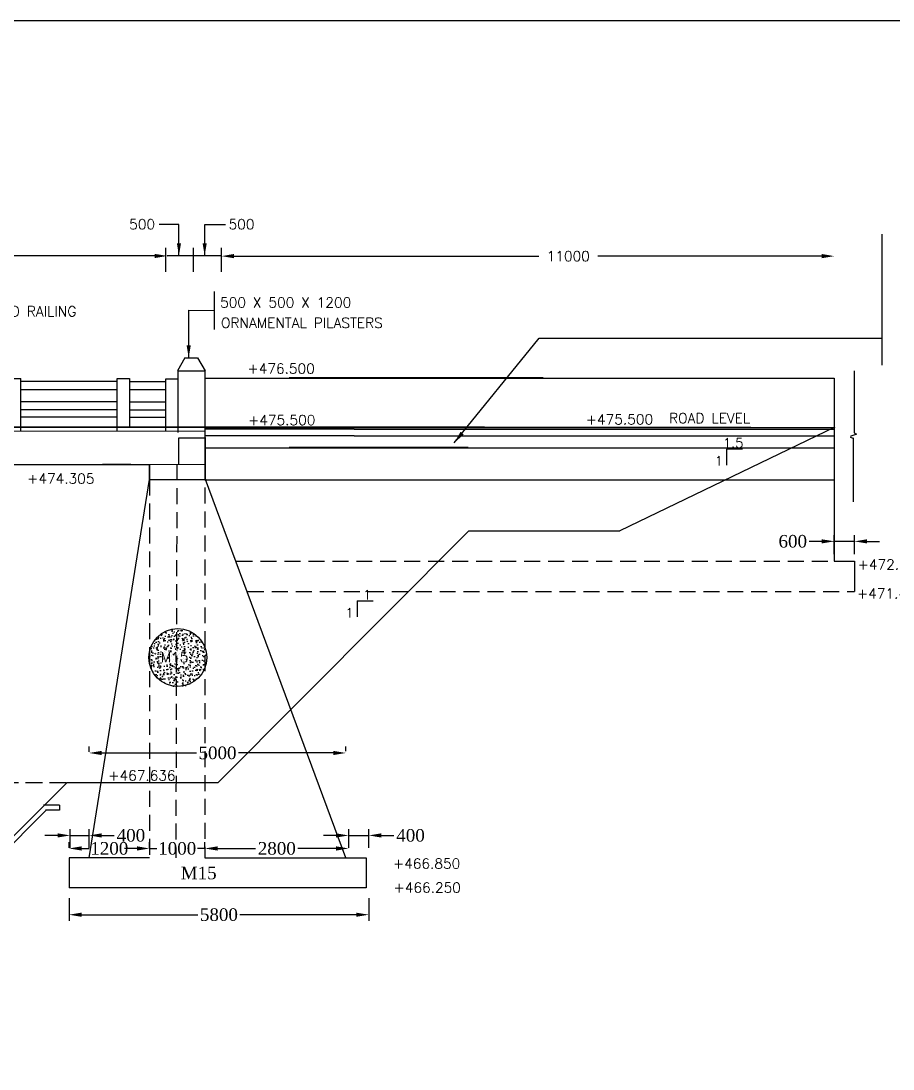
# Model space of a CAD drawing. Header units: millimetres. Extents: x 396 to 1487, y 1636 to 2989.
# Drawn here: x 936.8 to 1110, y 2023 to 2231.4 of the extents above; entities that cross this region are included whole.
import ezdxf

# ---------------------------------------------------------------- set-up
doc = ezdxf.new("R2010")
doc.units = ezdxf.units.MM
doc.linetypes.add('HIDDEN', pattern=[9.525, 6.35, -3.175])
doc.styles.add('ROMANS', font='romans')
doc.styles.get("Standard").update_dxf_attribs({"font": 'times.ttf'})
doc.styles.add('TIMES NEW ROMAN', font='times.ttf')
doc.dimstyles.new('ISO-25', dxfattribs={"dimtxt": 2.5, "dimasz": 2.5, "dimexe": 1.25, "dimexo": 2, "dimtad": 0, "dimtih": 1, "dimtoh": 1, "dimlfac": 100, "dimtxsty": 'TIMES NEW ROMAN', "dimcen": 2.5, "dimadec": 0, "dimazin": 0, "dimtfac": 1, "dimtmove": 0, "dimatfit": 3, "dimfxl": 1, "dimarcsym": 0})
doc.dimstyles.get("Standard").update_dxf_attribs({"dimtxt": 2, "dimasz": 2.5, "dimexe": 0.18, "dimexo": 0.18, "dimgap": 1.5, "dimtad": 0, "dimtih": 1, "dimtoh": 1, "dimdec": 0, "dimlfac": 100, "dimzin": 0, "dimdsep": 46, "dimtxsty": 'ROMANS', "dimcen": 0.09, "dimadec": 0, "dimazin": 0, "dimtfac": 1, "dimtdec": 0, "dimtofl": 0, "dimtmove": 1, "dimatfit": 1, "dimfxl": 1, "dimtolj": 1, "dimtzin": 0, "dimarcsym": 0})

# ---------------------------------------------------------------- blocks, each defined once
blk = doc.blocks.new('*D112')
at = {"color": 0, "lineweight": -2, "transparency": 16777216}
for p, q in [((873.18, 2184.82), (873.18, 2184.86)), ((875.68, 2184.68), (911.45, 2184.68)), ((963.35, 2184.68), (921.5, 2184.68)), ((965.85, 2184.53), (965.85, 2184.5))]:
    blk.add_line(p, q, dxfattribs=at)
at = {"color": 0, "transparency": 16777216}
for points in [[(875.68, 2185.09), (875.68, 2184.26), (873.18, 2184.68)], [(963.35, 2185.09), (963.35, 2184.26), (965.85, 2184.68)]]:
    blk.add_solid(points, dxfattribs=at)
at = {"layer": 'Defpoints', "color": 0, "transparency": 16777216}
for p in [(873.18, 2184.64), (965.85, 2184.71), (965.85, 2184.68)]:
    blk.add_point(p, dxfattribs=at)
at = {"color": 0, "transparency": 16777216, "insert": (916.47, 2184.68), "char_height": 2, "attachment_point": 5, "style": 'ROMANS'}
blk.add_mtext('\\A1;9000', dxfattribs=at)
blk = doc.blocks.new('*D113')
at = {"color": 0, "lineweight": -2, "transparency": 16777216}
for p, q in [((976.6, 2184.09), (976.6, 2184.82)), ((979.1, 2184.64), (1039.69, 2184.64)), ((1095.87, 2184.64), (1051.36, 2184.64))]:
    blk.add_line(p, q, dxfattribs=at)
at = {"color": 0, "transparency": 16777216}
for points in [[(979.1, 2185.06), (979.1, 2184.23), (976.6, 2184.64)], [(1095.87, 2185.06), (1095.87, 2184.23), (1098.37, 2184.64)]]:
    blk.add_solid(points, dxfattribs=at)
at = {"layer": 'Defpoints', "color": 0, "transparency": 16777216}
for p in [(976.6, 2183.91), (1098.37, 2184.64), (1098.37, 2184.64)]:
    blk.add_point(p, dxfattribs=at)
at = {"color": 0, "transparency": 16777216, "insert": (1045.52, 2184.64), "char_height": 2, "attachment_point": 5, "style": 'ROMANS'}
blk.add_mtext('\\A1;11000', dxfattribs=at)
blk = doc.blocks.new('*D114')
at = {"color": 0, "lineweight": -2, "transparency": 16777216}
for p, q in [((950.33, 2086.09), (950.33, 2087.12)), ((952.83, 2085.87), (971.67, 2085.87)), ((998.83, 2085.87), (979.99, 2085.87)), ((1001.33, 2086.2), (1001.33, 2087.12))]:
    blk.add_line(p, q, dxfattribs=at)
at = {"color": 0, "transparency": 16777216}
for points in [[(952.83, 2086.28), (952.83, 2085.45), (950.33, 2085.87)], [(998.83, 2086.28), (998.83, 2085.45), (1001.33, 2085.87)]]:
    blk.add_solid(points, dxfattribs=at)
at = {"layer": 'Defpoints', "color": 0, "transparency": 16777216}
for p in [(950.33, 2085.87), (950.33, 2084.09), (1001.33, 2084.2)]:
    blk.add_point(p, dxfattribs=at)
at = {"color": 0, "transparency": 16777216, "insert": (975.83, 2085.87), "char_height": 2.5, "attachment_point": 5, "style": 'TIMES NEW ROMAN'}
blk.add_mtext('5000', dxfattribs=at)
blk = doc.blocks.new('*D115')
at = {"color": 0, "lineweight": -2, "transparency": 16777216}
for p, q in [((946.33, 2057.03), (946.33, 2052.46)), ((1005.89, 2057.03), (1005.89, 2052.46)), ((948.83, 2053.71), (971.95, 2053.71)), ((1003.39, 2053.71), (980.27, 2053.71))]:
    blk.add_line(p, q, dxfattribs=at)
at = {"color": 0, "transparency": 16777216}
for points in [[(948.83, 2054.12), (948.83, 2053.29), (946.33, 2053.71)], [(1003.39, 2054.12), (1003.39, 2053.29), (1005.89, 2053.71)]]:
    blk.add_solid(points, dxfattribs=at)
at = {"layer": 'Defpoints', "color": 0, "transparency": 16777216}
for p in [(946.33, 2059.03), (1005.89, 2059.03), (946.33, 2053.71)]:
    blk.add_point(p, dxfattribs=at)
at = {"color": 0, "transparency": 16777216, "insert": (976.11, 2053.71), "char_height": 2.5, "attachment_point": 5, "style": 'TIMES NEW ROMAN'}
blk.add_mtext('5800', dxfattribs=at)
blk = doc.blocks.new('*D116')
at = {"color": 0, "lineweight": -2, "transparency": 16777216}
for p, q in [((973.33, 2067.03), (973.33, 2068.13)), ((1001.89, 2067.03), (1001.89, 2068.13)), ((975.83, 2066.88), (983.4, 2066.88)), ((999.39, 2066.88), (991.82, 2066.88))]:
    blk.add_line(p, q, dxfattribs=at)
at = {"color": 0, "transparency": 16777216}
for points in [[(975.83, 2067.3), (975.83, 2066.46), (973.33, 2066.88)], [(999.39, 2067.3), (999.39, 2066.46), (1001.89, 2066.88)]]:
    blk.add_solid(points, dxfattribs=at)
at = {"layer": 'Defpoints', "color": 0, "transparency": 16777216}
for p in [(973.33, 2066.88), (973.33, 2065.03), (1001.89, 2065.03)]:
    blk.add_point(p, dxfattribs=at)
at = {"color": 0, "transparency": 16777216, "insert": (987.61, 2066.88), "char_height": 2.5, "attachment_point": 5, "style": 'TIMES NEW ROMAN'}
blk.add_mtext('2800', dxfattribs=at)
blk = doc.blocks.new('*D117')
at = {"color": 0, "lineweight": -2, "transparency": 16777216}
for p, q in [((946.33, 2067.03), (946.33, 2068.13)), ((962.33, 2067.03), (962.33, 2068.13)), ((948.83, 2066.88), (950.3, 2066.88)), ((959.83, 2066.88), (958.37, 2066.88))]:
    blk.add_line(p, q, dxfattribs=at)
at = {"color": 0, "transparency": 16777216}
for points in [[(948.83, 2067.3), (948.83, 2066.46), (946.33, 2066.88)], [(959.83, 2067.3), (959.83, 2066.46), (962.33, 2066.88)]]:
    blk.add_solid(points, dxfattribs=at)
at = {"layer": 'Defpoints', "color": 0, "transparency": 16777216}
for p in [(946.33, 2066.88), (946.33, 2065.03), (962.33, 2065.03)]:
    blk.add_point(p, dxfattribs=at)
at = {"color": 0, "transparency": 16777216, "insert": (954.33, 2066.88), "char_height": 2.5, "attachment_point": 5, "style": 'TIMES NEW ROMAN'}
blk.add_mtext('1200', dxfattribs=at)
blk = doc.blocks.new('*D118')
at = {"color": 0, "lineweight": -2, "transparency": 16777216}
for p, q in [((962.33, 2067.66), (962.33, 2068.13)), ((973.33, 2067.03), (973.33, 2068.13)), ((959.83, 2066.88), (957.33, 2066.88)), ((962.33, 2066.88), (963.8, 2066.88)), ((973.33, 2066.88), (971.87, 2066.88)), ((975.83, 2066.88), (978.33, 2066.88))]:
    blk.add_line(p, q, dxfattribs=at)
at = {"color": 0, "transparency": 16777216}
for points in [[(959.83, 2067.3), (959.83, 2066.46), (962.33, 2066.88)], [(975.83, 2067.3), (975.83, 2066.46), (973.33, 2066.88)]]:
    blk.add_solid(points, dxfattribs=at)
at = {"layer": 'Defpoints', "color": 0, "transparency": 16777216}
for p in [(962.33, 2066.88), (962.33, 2065.66), (973.33, 2065.03)]:
    blk.add_point(p, dxfattribs=at)
at = {"color": 0, "transparency": 16777216, "insert": (967.83, 2066.88), "char_height": 2.5, "attachment_point": 5, "style": 'TIMES NEW ROMAN'}
blk.add_mtext('1000', dxfattribs=at)
blk = doc.blocks.new('*D119')
at = {"color": 0, "lineweight": -2, "transparency": 16777216}
for p, q in [((999.39, 2069.47), (996.89, 2069.47)), ((1001.89, 2067.03), (1001.89, 2070.72)), ((1001.89, 2069.47), (1005.89, 2069.47)), ((1005.89, 2067.03), (1005.89, 2070.72)), ((1008.39, 2069.47), (1010.89, 2069.47))]:
    blk.add_line(p, q, dxfattribs=at)
at = {"color": 0, "transparency": 16777216}
for points in [[(999.39, 2069.89), (999.39, 2069.05), (1001.89, 2069.47)], [(1008.39, 2069.89), (1008.39, 2069.05), (1005.89, 2069.47)]]:
    blk.add_solid(points, dxfattribs=at)
at = {"layer": 'Defpoints', "color": 0, "transparency": 16777216}
for p in [(1001.89, 2069.47), (1001.89, 2065.03), (1005.89, 2065.03)]:
    blk.add_point(p, dxfattribs=at)
at = {"color": 0, "transparency": 16777216, "insert": (1014.18, 2069.47), "char_height": 2.5, "attachment_point": 5, "style": 'TIMES NEW ROMAN'}
blk.add_mtext('400', dxfattribs=at)
blk = doc.blocks.new('*D120')
at = {"color": 0, "lineweight": -2, "transparency": 16777216}
for p, q in [((944.05, 2069.47), (941.55, 2069.47)), ((946.55, 2067.03), (946.55, 2070.72)), ((946.55, 2069.47), (950.33, 2069.47)), ((950.33, 2067.03), (950.33, 2070.72)), ((952.83, 2069.47), (955.33, 2069.47))]:
    blk.add_line(p, q, dxfattribs=at)
at = {"color": 0, "transparency": 16777216}
for points in [[(944.05, 2069.89), (944.05, 2069.05), (946.55, 2069.47)], [(952.83, 2069.89), (952.83, 2069.05), (950.33, 2069.47)]]:
    blk.add_solid(points, dxfattribs=at)
at = {"layer": 'Defpoints', "color": 0, "transparency": 16777216}
for p in [(946.55, 2069.47), (946.55, 2065.03), (950.33, 2065.03)]:
    blk.add_point(p, dxfattribs=at)
at = {"color": 0, "transparency": 16777216, "insert": (958.63, 2069.47), "char_height": 2.5, "attachment_point": 5, "style": 'TIMES NEW ROMAN'}
blk.add_mtext('400', dxfattribs=at)
blk = doc.blocks.new('*D121')
at = {"color": 0, "lineweight": -2, "transparency": 16777216}
for p, q in [((1095.87, 2127.94), (1093.37, 2127.94)), ((1098.37, 2125.42), (1098.37, 2129.19)), ((1102.37, 2127.94), (1098.37, 2127.94)), ((1102.37, 2125.42), (1102.37, 2129.19)), ((1104.87, 2127.94), (1107.37, 2127.94))]:
    blk.add_line(p, q, dxfattribs=at)
at = {"color": 0, "transparency": 16777216}
for points in [[(1095.87, 2128.35), (1095.87, 2127.52), (1098.37, 2127.94)], [(1104.87, 2128.35), (1104.87, 2127.52), (1102.37, 2127.94)]]:
    blk.add_solid(points, dxfattribs=at)
at = {"layer": 'Defpoints', "color": 0, "transparency": 16777216}
for p in [(1098.37, 2127.94), (1098.37, 2123.42), (1102.37, 2123.42)]:
    blk.add_point(p, dxfattribs=at)
at = {"color": 0, "transparency": 16777216, "insert": (1090.12, 2127.94), "char_height": 2.5, "attachment_point": 5, "style": 'TIMES NEW ROMAN'}
blk.add_mtext('600', dxfattribs=at)

msp = doc.modelspace()

# ---------------------------------------------------------------- hatches: boundary and pattern name
h = msp.add_hatch()
h.set_pattern_fill('AR-CONC', color=256, scale=0.01, style=0)
h.set_pattern_definition([(50, (251.6307, 195.3956), (1.8218467, -0.1593909), [0.1905, -2.0955]), (355, (251.6307, 195.3956), (-0.3524283, 1.9105664), [0.1524, -1.6764]), (100.451, (251.7825, 195.3823), (1.469425, 1.7511669), [0.1619, -1.7809]), (46.1842, (251.6307, 195.9036), (2.7107904, -0.4204233), [0.28575, -3.14325]), (96.6356, (251.8566, 195.8686), (2.3740423, 2.4742556), [0.24285, -2.67135]), (351.184, (251.6307, 195.9036), (2.374046, 2.474251), [0.2286, -2.5146]), (21, (251.8847, 195.7766), (1.5161488, -1.0226552), [0.1905, -2.0955]), (326, (251.8847, 195.7766), (0.6180203, 1.8418797), [0.1524, -1.6764]), (71.4514, (252.011, 195.6914), (2.1341649, 0.8192286), [0.1619, -1.7809]), (37.5, (251.6307, 195.3956), (0.03088603, 0.84555039), [0, -1.65608, 0, -1.7018, 0, -1.68275]), (7.5, (251.6307, 195.3956), (0.66819663, 1.00180575), [0, -0.97028, 0, -1.61798, 0, -0.64135]), (327.5, (251.0643, 195.3956), (1.35590595, -0.05728744), [0, -0.635, 0, -1.9812, 0, -2.6289]), (317.5, (250.8103, 195.3956), (1.4812918, 0.2542649), [0, -0.8255, 0, -1.31572, 0, -1.8669])])
h.paths.add_polyline_path([(973.69434, 2104.82838, 1), (962.19052, 2104.82838, 1)])
h.paths.add_polyline_path([(964.44561, 2103.40772), (970.87418, 2103.40772), (970.87418, 2106.40772), (964.44561, 2106.40772)], flags=24)

# ---------------------------------------------------------------- linework, layer by layer
for p, q in [((1487.00045, 2231.39585), (396.35892, 2231.39585)), ((1107.78111, 2189.01417), (1107.78111, 2162.98997)), ((965.53657, 2181.54785), (965.53657, 2186.29921)), ((971.06949, 2181.54785), (971.06949, 2186.29921)), ((976.60496, 2181.54785), (976.60496, 2186.27888)), ((976.60496, 2184.71335), (965.84607, 2184.71335)), ((975.16713, 2177.59387), (975.16713, 2170.06569)), ((969.3561, 2164.39204), (967.8561, 2161.86449)), ((969.3561, 2164.39204), (971.87287, 2164.39204)), ((971.87287, 2164.39204), (973.37287, 2161.86449)), ((967.8561, 2161.86449), (973.36212, 2161.86449)), ((967.93657, 2161.84937), (967.93657, 2149.56884)), ((973.33138, 2161.86449), (973.33138, 2148.44717)), ((1102.29019, 2161.84835), (1102.29019, 2149.53096)), ((934.28516, 2160.31449), (936.78516, 2160.31449)), ((936.78516, 2149.86449), (936.78516, 2160.31449)), ((936.78516, 2159.80369), (955.913, 2159.80369)), ((955.913, 2160.31449), (958.313, 2160.31449)), ((955.913, 2149.86449), (955.913, 2160.31449)), ((958.313, 2160.31449), (958.313, 2150.61414)), ((958.313, 2159.74367), (965.53657, 2159.74367)), ((965.53657, 2160.25446), (967.93657, 2160.25446)), ((965.53657, 2149.80446), (965.53657, 2160.25446)), ((967.93657, 2160.25446), (967.93657, 2150.55411)), ((973.37287, 2160.4109), (1098.37287, 2160.4109)), ((973.37287, 2160.4109), (1098.37287, 2160.4109)), ((1040.52739, 2160.47093), (990.03564, 2160.47093)), ((1098.37287, 2160.4109), (1098.37287, 2123.96697)), ((936.78516, 2158.15369), (955.913, 2158.15369)), ((958.313, 2158.09367), (965.53657, 2158.09367)), ((936.78516, 2155.75369), (955.913, 2155.75369)), ((958.313, 2155.69367), (965.53657, 2155.69367)), ((955.913, 2154.10369), (936.78516, 2154.10369)), ((955.913, 2152.60369), (936.78516, 2152.60369)), ((965.53657, 2154.04367), (958.313, 2154.04367)), ((965.53657, 2152.54367), (958.313, 2152.54367)), ((1028.85528, 2150.66161), (893.71158, 2150.66161)), ((973.33138, 2150.9075), (973.33138, 2143.30091)), ((973.33138, 2150.60158), (1098.37287, 2150.60158)), ((1028.85528, 2150.66161), (1081.79168, 2150.66161)), ((1098.44581, 2150.66161), (1055.78581, 2130.02699)), ((968.07161, 2148.44682), (968.07161, 2143.24053)), ((973.49117, 2148.44682), (968.07161, 2148.44682)), ((973.44733, 2140.23893), (973.44733, 2148.44682)), ((1003.01143, 2150.22711), (973.48672, 2150.22711)), ((1003.01143, 2148.91095), (973.48672, 2148.91095)), ((1003.01143, 2150.22711), (1098.37287, 2150.22711)), ((1003.01143, 2148.91095), (1098.37287, 2148.91095)), ((1102.77438, 2149.2381), (1101.53198, 2148.75036)), ((1101.53198, 2148.66468), (1102.1175, 2148.41832)), ((1102.1175, 2148.50399), (1102.1175, 2135.76125)), ((1102.29019, 2149.53096), (1102.77438, 2149.2381)), ((973.41986, 2146.54356), (1098.37287, 2146.54356)), ((1025.64124, 2146.60359), (990.08262, 2146.60359)), ((994.37859, 2146.60359), (998.06199, 2146.60359)), ((872.33138, 2143.2475), (953.013, 2143.24088)), ((872.33138, 2143.2475), (962.33138, 2143.2475)), ((952.74661, 2143.24088), (953.013, 2143.24088)), ((958.5979, 2143.24088), (953.013, 2143.24088)), ((962.33138, 2143.2475), (973.33138, 2143.30091)), ((962.33138, 2140.23893), (962.33138, 2143.2475)), ((962.33138, 2143.2475), (962.33138, 2137.76025)), ((950.33138, 2065.03361), (962.33138, 2140.23893)), ((962.33138, 2140.23893), (967.91628, 2140.23893)), ((962.59777, 2140.23893), (968.18266, 2140.23893)), ((968.07161, 2140.23893), (973.44733, 2140.23893)), ((968.18266, 2140.23893), (973.55838, 2140.23893)), ((973.31671, 2140.17229), (1098.37287, 2140.17229)), ((1001.33138, 2065.03361), (973.44733, 2140.23893)), ((1025.78581, 2130.02699), (975.94115, 2080.02699)), ((1025.78581, 2130.02699), (1055.78581, 2130.02699)), ((1098.37287, 2123.96697), (1102.37287, 2123.96697)), ((1102.37287, 2123.96697), (1102.37287, 2117.96697)), ((945.94115, 2080.02699), (889.93138, 2024.02699)), ((945.94115, 2080.02699), (975.94115, 2080.02699)), ((944.40683, 2075.49347), (944.40683, 2074.49347)), ((941.821, 2074.49347), (890.34554, 2023.02699)), ((950.33138, 2065.03361), (946.33138, 2065.03361)), ((946.33138, 2065.03361), (946.33138, 2059.03361)), ((962.33138, 2065.03361), (950.33138, 2065.03361)), ((973.33138, 2065.03361), (1001.33138, 2065.03361)), ((1001.33138, 2065.03361), (1005.33138, 2065.03361)), ((1005.33138, 2065.03361), (1005.33138, 2059.03361)), ((1005.33138, 2059.03361), (946.33138, 2059.03361))]:
    msp.add_line(p, q)
at = {"linetype": 'HIDDEN', "ltscale": 0.5}
for p, q in [((973.33138, 2152.915), (973.33138, 2065.03361)), ((1076.98222, 2146.28641), (1081.56092, 2146.32207)), ((1076.98222, 2146.28641), (1076.98222, 2141.68754)), ((967.76094, 2143.2475), (967.54715, 2065.03361)), ((962.33138, 2140.23893), (962.33138, 2065.03361)), ((979.5999, 2123.96697), (1102.37287, 2123.96697)), ((981.86873, 2117.96697), (1102.37287, 2117.96697)), ((1003.59847, 2116.0825), (1008.17717, 2116.11815)), ((1003.59847, 2116.0825), (1003.59847, 2111.48363)), ((928.17604, 2080.02699), (958.17604, 2080.02699)), ((928.33138, 2080.02699), (958.33138, 2080.02699)), ((944.2515, 2075.49347), (941.2515, 2075.49347)), ((944.40683, 2075.49347), (941.40683, 2075.49347)), ((944.2515, 2074.49347), (941.66566, 2074.49347)), ((944.40683, 2074.49347), (941.821, 2074.49347))]:
    msp.add_line(p, q, dxfattribs=at)
at = {"const_width": 0.2, "flags": 128}
for points in [[(973.33138, 2150.60158), (822.25371, 2150.60158)], [(822.33138, 2150.61414), (958.313, 2150.61414)], [(973.33138, 2149.85158), (822.25371, 2149.85158)], [(822.33138, 2149.86414), (958.313, 2149.86414)]]:
    msp.add_lwpolyline(points, dxfattribs=at)
msp.add_circle((967.94243, 2104.82838), 5.75191)

# ---------------------------------------------------------------- texts
at = {"style": 'ROMANS'}
for s, p in [('500', (958.27753, 2189.98151)), ('500', (978.03541, 2189.98151)), ('500 X 500 X 1200', (976.34439, 2174.41992)), ('HAND RAILING ', (929.45312, 2172.6666)), ('ORNAMENTAL PILASTERS', (976.52121, 2170.3723)), ('+476.500', (981.78621, 2161.29109)), ('+475.500', (981.90006, 2151.04123)), ('+475.500', (1049.00125, 2151.17426)), (' ROAD LEVEL', (1064.16877, 2151.4296)), ('+474.305', (938.01581, 2139.4126)), ('+472.056', (1103.00468, 2122.33598)), ('+471.456', (1102.87902, 2116.56298)), ('M15 ', (964.56466, 2103.90772)), ('+467.636', (954.1241, 2080.39297)), ('+466.850', (1010.68483, 2062.87498)), ('+466.250', (1010.8105, 2058.10198))]:
    msp.add_text(s, height=2, dxfattribs=at).set_placement(p)
at = {"linetype": 'HIDDEN', "ltscale": 0.5, "style": 'ROMANS'}
for s, p in [('1.5', (1076.28729, 2146.55615)), ('1', (1074.64264, 2142.99409)), ('1', (1004.72881, 2116.35224)), ('1', (1001.25888, 2112.79018))]:
    msp.add_text(s, height=1.875, dxfattribs=at).set_placement(p)
at = {"insert": (975.65395, 2063.25771), "char_height": 2.5, "width": 200, "attachment_point": 3}
msp.add_mtext(' M15', dxfattribs=at)

# ---------------------------------------------------------------- dimensions: what is measured, and where the dimension line sits
for base, p1, p2, text, dimstyle, picture, middle in [((965.84607, 2184.67709), (873.17953, 2184.64126), (965.84607, 2184.71335), '9000', 'Standard', '*D112', (916.47497, 2184.67709)), ((1098.37287, 2184.64421), (976.60496, 2183.91337), (1098.37287, 2184.64421), '11000', 'Standard', '*D113', (1045.52181, 2184.64421)), ((946.54901, 2069.46946), (950.33138, 2065.03361), (946.54901, 2065.03361), '400', 'ISO-25', '*D120', (958.63032, 2069.46946)), ((1001.88535, 2069.46946), (1005.88535, 2065.03361), (1001.88535, 2065.03361), '400', 'ISO-25', '*D119', (1014.18429, 2069.46946))]:
    dim = msp.add_linear_dim(base=base, p1=p1, p2=p2, angle=180, text=text, dimstyle=dimstyle)
    dim.commit()
    dim.dimension.update_dxf_attribs({"geometry": picture, "text_midpoint": middle, "dimtype": 160})
for base, p1, p2, text, picture, middle in [((1098.37287, 2127.93662), (1102.37287, 2123.42062), (1098.37287, 2123.42062), '600', '*D121', (1090.1244, 2127.93662)), ((950.33138, 2085.86514), (1001.33138, 2084.19672), (950.33138, 2084.08807), '5000', '*D114', (975.83138, 2085.86514)), ((946.33138, 2066.88084), (962.33138, 2065.03361), (946.33138, 2065.03361), '1200', '*D117', (954.33138, 2066.88084)), ((962.33138, 2066.88084), (973.33138, 2065.03361), (962.33138, 2065.65861), '1000', '*D118', (967.83138, 2066.88084)), ((973.33138, 2066.88084), (1001.88535, 2065.03361), (973.33138, 2065.03361), '2800', '*D116', (987.60837, 2066.88084)), ((946.33138, 2053.70559), (1005.88535, 2059.03361), (946.33138, 2059.03361), '5800', '*D115', (976.10837, 2053.70559))]:
    dim = msp.add_linear_dim(base=base, p1=p1, p2=p2, angle=180, text=text, dimstyle='ISO-25')
    dim.commit()
    dim.dimension.update_dxf_attribs({"geometry": picture, "text_midpoint": middle})

# ---------------------------------------------------------------- leaders
for points, dimstyle, override in [([(968.16958, 2184.71335), (968.16958, 2190.93517), (964.24698, 2190.93517)], 'Standard', {"dimgap": 1.5, "dimtad": 0}), ([(973.28085, 2184.71335), (973.28085, 2190.93517), (977.44119, 2190.93517)], 'Standard', {"dimgap": 1.5, "dimtad": 0}), ([(970.1061, 2164.39204), (970.1061, 2173.92816), (975.16713, 2173.82978)], 'Standard', {"dimgap": 1.5, "dimtad": 0}), ([(1022.85206, 2147.50437), (1039.74119, 2168.33386), (1107.78111, 2168.33386)], 'ISO-25', {"dimgap": 0.625, "dimtad": 0})]:
    msp.add_leader(points, dimstyle=dimstyle, override=override)

doc.saveas('drawing.dxf')
